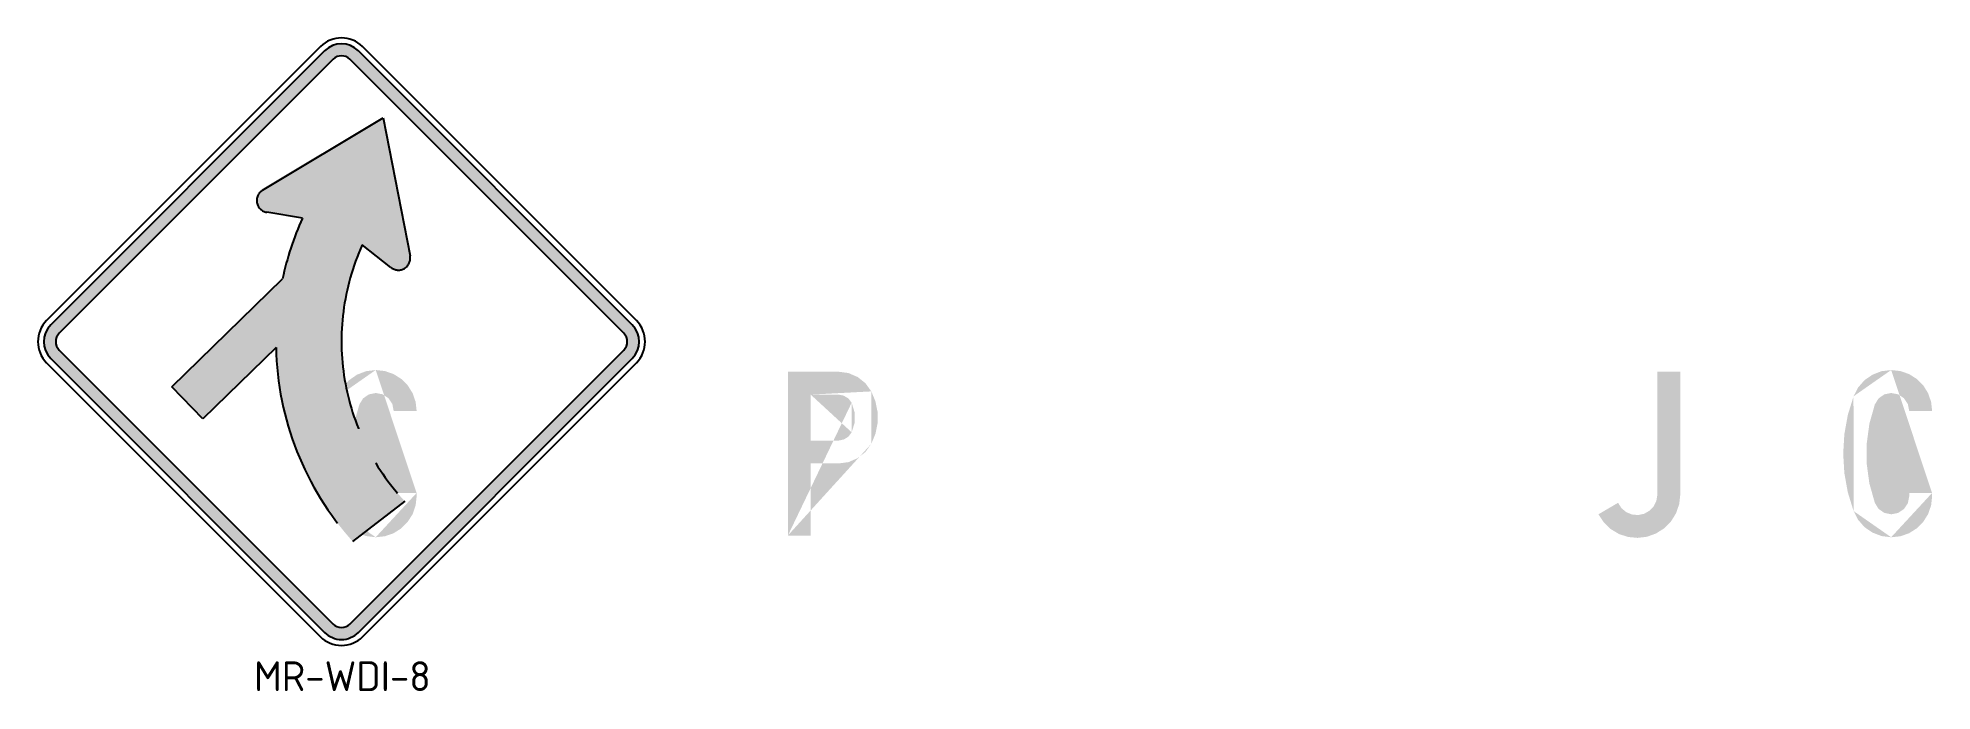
# Model space of a CAD drawing. Extents: x 127 to 1038, y -1303 to 256.
# Drawn here: x 127 to 763, y 37 to 256 of the extents above.
import ezdxf

# ---------------------------------------------------------------- set-up
doc = ezdxf.new("R2010")
doc.units = 0
doc.linetypes.add('CENTERX2', pattern=[101.60000000000001, 63.5, -12.7, 12.7, -12.7])
for name, color, linetype in [('GREEN', 84, 'CONTINUOUS'), ('L25', 1, 'CONTINUOUS'), ('L35', 3, 'CONTINUOUS'), ('TBLK25', 1, 'CONTINUOUS')]:
    doc.layers.add(name, color=color, linetype=linetype)
doc.styles.add('ISO', font='iso3098b.shx')

msp = doc.modelspace()

# ---------------------------------------------------------------- hatches: boundary and pattern name
at = {"layer": 'GREEN'}
h = msp.add_hatch(color=256, dxfattribs=at)
h.paths.add_polyline_path([(254.4669524879141, 101.9465322728692), (254.4411767802575, 101.9465322728692)], flags=16)
edge = h.paths.add_edge_path()
edge.add_line((246.7600158985751, 103.0548877021052), (254.4669524879141, 103.0548877021052))
edge.add_line((254.4669524879141, 103.0548877021052), (254.4669524879141, 101.9465322728692))
edge.add_line((254.1318682883776, 98.8792230617276), (254.4669524879141, 101.9465322728692))
edge.add_line((254.1318682883776, 98.8792230617276), (253.1266156897682, 95.96656809652592))
edge.add_line((253.1266156897682, 95.96656809652592), (251.4769703997424, 93.36322162320408))
edge.add_line((251.4769703997424, 93.36322162320408), (249.3118109565837, 91.17228647238863))
edge.add_line((249.3118109565837, 91.17228647238863), (246.7084644832619, 89.52264118236292))
edge.add_line((246.7084644832619, 89.52264118236292), (243.7958095180602, 88.51738858375347))
edge.add_line((243.7958095180602, 88.51738858375347), (240.7285003069186, 88.18230438421699))
edge.add_line((240.7285003069186, 88.18230438421699), (237.4807611421804, 88.59471570672343))
edge.add_line((237.4807611421804, 88.59471570672343), (234.4134519310388, 89.7546225512728))
edge.add_line((234.4134519310388, 89.7546225512728), (231.732778334747, 91.61047350255171))
edge.add_line((231.732778334747, 91.61047350255171), (229.5933945992449, 94.08494143759032))
edge.add_line((229.5933945992449, 94.08494143759032), (228.0984035551591, 96.997596402792))
edge.add_line((228.0984035551591, 96.997596402792), (226.1652254809102, 103.2610933633584))
edge.add_line((226.1652254809102, 103.2610933633584), (225.0053186363608, 109.7050202775214))
edge.add_line((225.0053186363608, 109.7050202775214), (224.6186830215111, 116.252050022311))
edge.add_line((224.6186830215111, 116.252050022311), (225.0053186363608, 122.773304059444))
edge.add_line((225.0053186363608, 122.773304059444), (226.1652254809102, 129.217230973607))
edge.add_line((226.1652254809102, 129.217230973607), (228.0984035551591, 135.4807279341734))
edge.add_line((228.0984035551591, 135.4807279341734), (229.5933945992449, 138.3933828993751))
edge.add_line((229.5933945992449, 138.3933828993751), (231.732778334747, 140.8678508344137))
edge.add_line((231.732778334747, 140.8678508344137), (234.4134519310388, 142.7237017856927))
edge.add_line((234.4134519310388, 142.7237017856927), (237.4807611421804, 143.9093843378987))
edge.add_line((237.4807611421804, 143.9093843378987), (240.7285003069186, 144.2960199527485))
edge.add_line((240.7285003069186, 144.2960199527485), (243.7958095180602, 143.960935753212))
edge.add_line((243.7958095180602, 143.960935753212), (246.7084644832619, 142.9556831546025))
edge.add_line((246.7084644832619, 142.9556831546025), (249.3118109565837, 141.3060378645768))
edge.add_line((249.3118109565837, 141.3060378645768), (251.4769703997424, 139.1408784214181))
edge.add_line((251.4769703997424, 139.1408784214181), (253.1266156897682, 136.5117562404395))
edge.add_line((253.1266156897682, 136.5117562404395), (254.1318682883776, 133.5991012752378))
edge.add_line((254.1318682883776, 133.5991012752378), (254.4669524879141, 130.5317920640963))
edge.add_line((254.4669524879141, 130.5317920640963), (246.7600158985751, 130.5317920640963))
edge.add_line((246.7600158985751, 130.5317920640963), (246.321828868412, 132.851605753195))
edge.add_line((246.321828868412, 132.851605753195), (245.0072677779228, 134.8363352427572))
edge.add_line((245.0072677779228, 134.8363352427572), (243.0483139960172, 136.1508963332464))
edge.add_line((243.0483139960172, 136.1508963332464), (240.7285003069186, 136.5890833634095))
edge.add_line((240.7285003069186, 136.5890833634095), (238.4086866178199, 136.1251206255898))
edge.add_line((238.4086866178199, 136.1251206255898), (236.475508543571, 134.7590081197872))
edge.add_line((236.475508543571, 134.7590081197872), (235.2382745760517, 132.7485029225683))
edge.add_line((235.2382745760517, 132.7485029225683), (233.4081993324294, 126.2788003007487))
edge.add_line((233.4081993324294, 126.2788003007487), (232.4802738567899, 119.6028920176758))
edge.add_line((232.4802738567899, 119.6028920176758), (232.4802738567899, 112.8754323192896))
edge.add_line((232.4802738567899, 112.8754323192896), (233.4081993324294, 106.2252997438734))
edge.add_line((233.4081993324294, 106.2252997438734), (235.2382745760517, 99.75559712205376))
edge.add_line((235.2382745760517, 99.75559712205376), (236.475508543571, 97.71931621717823))
edge.add_line((236.475508543571, 97.71931621717823), (238.4086866178199, 96.37897941903236))
edge.add_line((238.4086866178199, 96.37897941903236), (240.7285003069186, 95.88924097355596))
edge.add_line((240.7285003069186, 95.88924097355596), (243.0483139960172, 96.35320371137573))
edge.add_line((243.0483139960172, 96.35320371137573), (245.0072677779228, 97.66776480186496))
edge.add_line((245.0072677779228, 97.66776480186496), (246.321828868412, 99.62671858377053))
edge.add_line((246.321828868412, 99.62671858377053), (246.7600158985751, 101.9465322728692))
edge.add_line((246.7600158985751, 101.9465322728692), (246.7600158985751, 103.0548877021052))
edge = h.paths.add_edge_path(flags=16)
edge.add_line((254.4669524879141, 103.0548877021052), (254.4411767802575, 103.0548877021052))
edge.add_line((240.7285003069186, 144.2960199527485), (240.702724599262, 144.2960199527485))
edge.add_line((228.0984035551591, 135.4807279341734), (228.0726278475024, 135.4807279341734))
edge.add_line((228.0984035551591, 96.997596402792), (228.0726278475024, 96.997596402792))
edge.add_line((240.7285003069186, 88.18230438421699), (240.702724599262, 88.18230438421699))
h = msp.add_hatch(color=256, dxfattribs=at)
h.paths.add_polyline_path([(396.1302417688735, 136.0477935026198), (396.1044660612169, 136.0477935026198)], flags=16)
edge = h.paths.add_edge_path(flags=17)
edge.add_line((386.7736598895088, 120.6339203239419), (386.7736598895088, 136.0477935026198))
edge.add_line((386.7736598895088, 136.0477935026198), (396.1302417688735, 136.0477935026198))
edge.add_line((397.8829898895258, 135.6869335954267), (396.1302417688735, 136.0477935026198))
edge.add_line((397.8829898895258, 135.6869335954267), (399.429532348925, 134.7332324121305))
edge.add_line((399.429532348925, 134.7332324121305), (400.5121120705044, 133.2897927833581))
edge.add_line((400.5121120705044, 133.2897927833581), (401.5173646691138, 130.0420536186199))
edge.add_line((401.5173646691138, 130.0420536186199), (401.5173646691138, 126.6396602079418))
edge.add_line((401.5173646691138, 126.6396602079418), (400.5121120705044, 123.3919210432036))
edge.add_line((400.5121120705044, 123.3919210432036), (399.429532348925, 121.9484814144312))
edge.add_line((399.429532348925, 121.9484814144312), (397.8829898895258, 120.994780231135))
edge.add_line((397.8829898895258, 120.994780231135), (396.1302417688735, 120.6339203239419))
edge.add_line((396.1302417688735, 120.6339203239419), (386.7736598895088, 120.6339203239419))
h.paths.add_polyline_path([(396.1044660612169, 143.7289543843021), (396.1302417688735, 143.7289543843021)], flags=16)
edge = h.paths.add_edge_path()
edge.add_line((386.7736598895088, 88.74936995266336), (379.0924990078266, 88.74936995266336))
edge.add_line((379.0924990078266, 88.74936995266336), (379.0924990078266, 143.7289543843021))
edge.add_line((379.0924990078266, 143.7289543843021), (396.1302417688735, 143.7289543843021))
edge.add_line((399.429532348925, 143.290767354139), (396.1302417688735, 143.7289543843021))
edge.add_line((399.429532348925, 143.290767354139), (402.5226172677232, 141.9504305559931))
edge.add_line((402.5226172677232, 141.9504305559931), (405.1517394487017, 139.8625982358043))
edge.add_line((405.1517394487017, 139.8625982358043), (407.1106932306073, 137.1303732241992))
edge.add_line((407.1106932306073, 137.1303732241992), (408.5025814440665, 133.7537555211778))
edge.add_line((408.5025814440665, 133.7537555211778), (409.2243012584527, 130.1709321569031))
edge.add_line((409.2243012584527, 130.1709321569031), (409.2243012584527, 126.5107816696586))
edge.add_line((409.2243012584527, 126.5107816696586), (408.5025814440665, 122.9279583053839))
edge.add_line((408.5025814440665, 122.9279583053839), (407.1106932306073, 119.5513406023625))
edge.add_line((407.1106932306073, 119.5513406023625), (405.1517394487017, 116.8191155907574))
edge.add_line((405.1517394487017, 116.8191155907574), (402.5226172677232, 114.7312832705686))
edge.add_line((402.5226172677232, 114.7312832705686), (399.429532348925, 113.3909464724227))
edge.add_line((399.429532348925, 113.3909464724227), (396.1302417688735, 112.9527594422596))
edge.add_line((396.1302417688735, 112.9527594422596), (386.7736598895088, 112.9527594422596))
edge.add_line((386.7736598895088, 112.9527594422596), (386.7736598895088, 88.74936995266336))
edge = h.paths.add_edge_path()
edge.add_line((386.7736598895088, 136.0477935026198), (386.7478841818522, 136.0477935026198))
edge.add_line((400.5121120705044, 123.3919210432036), (400.4863363628477, 123.3919210432036))
edge.add_line((400.5121120705044, 133.2897927833581), (400.4863363628477, 133.2897927833581))
edge.add_line((379.0924990078266, 88.74936995266336), (379.0667233001699, 88.74936995266336))
edge.add_line((407.1106932306073, 119.5513406023625), (407.0849175229506, 119.5513406023625))
edge.add_line((407.1106932306073, 137.1303732241992), (407.0849175229506, 137.1303732241992))
h = msp.add_hatch(color=256, dxfattribs=at)
h.paths.add_polyline_path([(396.1302417688735, 136.0477935026198), (396.1044660612169, 136.0477935026198)], flags=16)
edge = h.paths.add_edge_path(flags=17)
edge.add_line((386.7736598895088, 120.6339203239419), (386.7736598895088, 136.0477935026198))
edge.add_line((386.7736598895088, 136.0477935026198), (396.1302417688735, 136.0477935026198))
edge.add_line((397.8829898895258, 135.6869335954267), (396.1302417688735, 136.0477935026198))
edge.add_line((397.8829898895258, 135.6869335954267), (399.429532348925, 134.7332324121305))
edge.add_line((399.429532348925, 134.7332324121305), (400.5121120705044, 133.2897927833581))
edge.add_line((400.5121120705044, 133.2897927833581), (401.5173646691138, 130.0420536186199))
edge.add_line((401.5173646691138, 130.0420536186199), (401.5173646691138, 126.6396602079418))
edge.add_line((401.5173646691138, 126.6396602079418), (400.5121120705044, 123.3919210432036))
edge.add_line((400.5121120705044, 123.3919210432036), (399.429532348925, 121.9484814144312))
edge.add_line((399.429532348925, 121.9484814144312), (397.8829898895258, 120.994780231135))
edge.add_line((397.8829898895258, 120.994780231135), (396.1302417688735, 120.6339203239419))
edge.add_line((396.1302417688735, 120.6339203239419), (386.7736598895088, 120.6339203239419))
h.paths.add_polyline_path([(396.1044660612169, 143.7289543843021), (396.1302417688735, 143.7289543843021)], flags=16)
edge = h.paths.add_edge_path()
edge.add_line((386.7736598895088, 88.74936995266336), (379.0924990078266, 88.74936995266336))
edge.add_line((379.0924990078266, 88.74936995266336), (379.0924990078266, 143.7289543843021))
edge.add_line((379.0924990078266, 143.7289543843021), (396.1302417688735, 143.7289543843021))
edge.add_line((399.429532348925, 143.290767354139), (396.1302417688735, 143.7289543843021))
edge.add_line((399.429532348925, 143.290767354139), (402.5226172677232, 141.9504305559931))
edge.add_line((402.5226172677232, 141.9504305559931), (405.1517394487017, 139.8625982358043))
edge.add_line((405.1517394487017, 139.8625982358043), (407.1106932306073, 137.1303732241992))
edge.add_line((407.1106932306073, 137.1303732241992), (408.5025814440665, 133.7537555211778))
edge.add_line((408.5025814440665, 133.7537555211778), (409.2243012584527, 130.1709321569031))
edge.add_line((409.2243012584527, 130.1709321569031), (409.2243012584527, 126.5107816696586))
edge.add_line((409.2243012584527, 126.5107816696586), (408.5025814440665, 122.9279583053839))
edge.add_line((408.5025814440665, 122.9279583053839), (407.1106932306073, 119.5513406023625))
edge.add_line((407.1106932306073, 119.5513406023625), (405.1517394487017, 116.8191155907574))
edge.add_line((405.1517394487017, 116.8191155907574), (402.5226172677232, 114.7312832705686))
edge.add_line((402.5226172677232, 114.7312832705686), (399.429532348925, 113.3909464724227))
edge.add_line((399.429532348925, 113.3909464724227), (396.1302417688735, 112.9527594422596))
edge.add_line((396.1302417688735, 112.9527594422596), (386.7736598895088, 112.9527594422596))
edge.add_line((386.7736598895088, 112.9527594422596), (386.7736598895088, 88.74936995266336))
edge = h.paths.add_edge_path()
edge.add_line((386.7736598895088, 136.0477935026198), (386.7478841818522, 136.0477935026198))
edge.add_line((400.5121120705044, 123.3919210432036), (400.4863363628477, 123.3919210432036))
edge.add_line((400.5121120705044, 133.2897927833581), (400.4863363628477, 133.2897927833581))
edge.add_line((379.0924990078266, 88.74936995266336), (379.0667233001699, 88.74936995266336))
edge.add_line((407.1106932306073, 119.5513406023625), (407.0849175229506, 119.5513406023625))
edge.add_line((407.1106932306073, 137.1303732241992), (407.0849175229506, 137.1303732241992))
h = msp.add_hatch(color=256, dxfattribs=at)
h.paths.add_polyline_path([(671.0023882194105, 102.4878221336589), (670.976612511754, 102.4878221336589)], flags=16)
edge = h.paths.add_edge_path()
edge.add_line((671.0023882194105, 143.7289543843021), (671.0023882194105, 102.4878221336589))
edge.add_line((670.6673040198741, 100.4515412287834), (671.0023882194105, 102.4878221336589))
edge.add_line((670.6673040198741, 100.4515412287834), (669.7651542518913, 98.56991456984775))
edge.add_line((669.7651542518913, 98.56991456984775), (668.3217146231187, 97.07492352576196))
edge.add_line((668.3217146231187, 97.07492352576196), (666.517415087153, 96.04389521949588))
edge.add_line((666.517415087153, 96.04389521949588), (664.4811341822776, 95.63148389698944))
edge.add_line((664.4811341822776, 95.63148389698944), (662.4190775697455, 95.83768955824269))
edge.add_line((662.4190775697455, 95.83768955824269), (660.5116752031531, 96.63673649559888))
edge.add_line((660.5116752031531, 96.63673649559888), (658.9135813284407, 97.97707329374475))
edge.add_line((658.9135813284407, 97.97707329374475), (657.8052258992047, 99.75559712205376))
edge.add_line((657.8052258992047, 99.75559712205376), (651.2066447391018, 95.88924097355596))
edge.add_line((651.2066447391018, 95.88924097355596), (652.9851685674108, 93.20856737726416))
edge.add_line((652.9851685674108, 93.20856737726416), (655.3049822565094, 90.96608081113544))
edge.add_line((655.3049822565094, 90.96608081113544), (658.0629829757712, 89.29065981345303))
edge.add_line((658.0629829757712, 89.29065981345303), (661.1302921869128, 88.28540721484364))
edge.add_line((661.1302921869128, 88.28540721484364), (664.3522556439943, 87.9760987229638))
edge.add_line((664.3522556439943, 87.9760987229638), (667.5484433934191, 88.3627343378136))
edge.add_line((667.5484433934191, 88.3627343378136), (670.5642011892475, 89.47108976704959))
edge.add_line((670.5642011892475, 89.47108976704959), (673.2964262008526, 91.19806218004533))
edge.add_line((673.2964262008526, 91.19806218004533), (675.5646884746379, 93.49210016148731))
edge.add_line((675.5646884746379, 93.49210016148731), (677.265885179977, 96.25010088074907))
edge.add_line((677.265885179977, 96.25010088074907), (678.3226891938997, 99.29163438423404))
edge.add_line((678.3226891938997, 99.29163438423404), (678.6835491010928, 102.4878221336589))
edge.add_line((678.6835491010928, 102.4878221336589), (678.6835491010928, 143.7289543843021))
edge.add_line((678.6835491010928, 143.7289543843021), (671.0023882194105, 143.7289543843021))
edge = h.paths.add_edge_path(flags=16)
edge.add_line((678.6835491010928, 102.4878221336589), (678.6577733934362, 102.4878221336589))
edge.add_line((678.6835491010928, 102.4878221336589), (678.6577733934362, 102.4878221336589))
edge = h.paths.add_edge_path(flags=16)
edge.add_line((657.8052258992047, 99.75559712205376), (657.779450191548, 99.75559712205376))
h = msp.add_hatch(color=256, dxfattribs=at)
h.paths.add_polyline_path([(763.2278702149115, 101.9465322728692), (763.2020945072547, 101.9465322728692)], flags=16)
edge = h.paths.add_edge_path()
edge.add_line((755.5467093332292, 103.0548877021052), (763.2278702149115, 103.0548877021052))
edge.add_line((763.2278702149115, 103.0548877021052), (763.2278702149115, 101.9465322728692))
edge.add_line((762.8927860153749, 98.8792230617276), (763.2278702149115, 101.9465322728692))
edge.add_line((762.8927860153749, 98.8792230617276), (761.8875334167656, 95.96656809652592))
edge.add_line((761.8875334167656, 95.96656809652592), (760.2636638343964, 93.36322162320408))
edge.add_line((760.2636638343964, 93.36322162320408), (758.0727286835811, 91.17228647238863))
edge.add_line((758.0727286835811, 91.17228647238863), (755.4693822102591, 89.52264118236292))
edge.add_line((755.4693822102591, 89.52264118236292), (752.5567272450575, 88.51738858375347))
edge.add_line((752.5567272450575, 88.51738858375347), (749.4894180339159, 88.18230438421699))
edge.add_line((749.4894180339159, 88.18230438421699), (746.2416788691778, 88.59471570672343))
edge.add_line((746.2416788691778, 88.59471570672343), (743.2001453656928, 89.7546225512728))
edge.add_line((743.2001453656928, 89.7546225512728), (740.4936960617443, 91.61047350255171))
edge.add_line((740.4936960617443, 91.61047350255171), (738.3543123262423, 94.08494143759032))
edge.add_line((738.3543123262423, 94.08494143759032), (736.8593212821564, 96.997596402792))
edge.add_line((736.8593212821564, 96.997596402792), (734.9261432079076, 103.2610933633584))
edge.add_line((734.9261432079076, 103.2610933633584), (733.7662363633582, 109.7050202775214))
edge.add_line((733.7662363633582, 109.7050202775214), (733.3796007485084, 116.252050022311))
edge.add_line((733.3796007485084, 116.252050022311), (733.7662363633582, 122.773304059444))
edge.add_line((733.7662363633582, 122.773304059444), (734.9261432079076, 129.217230973607))
edge.add_line((734.9261432079076, 129.217230973607), (736.8593212821564, 135.4807279341734))
edge.add_line((736.8593212821564, 135.4807279341734), (738.3543123262423, 138.3933828993751))
edge.add_line((738.3543123262423, 138.3933828993751), (740.4936960617443, 140.8678508344137))
edge.add_line((740.4936960617443, 140.8678508344137), (743.2001453656928, 142.7237017856927))
edge.add_line((743.2001453656928, 142.7237017856927), (746.2416788691778, 143.9093843378987))
edge.add_line((746.2416788691778, 143.9093843378987), (749.4894180339159, 144.2960199527485))
edge.add_line((749.4894180339159, 144.2960199527485), (752.5567272450575, 143.960935753212))
edge.add_line((752.5567272450575, 143.960935753212), (755.4693822102591, 142.9556831546025))
edge.add_line((755.4693822102591, 142.9556831546025), (758.0727286835811, 141.3060378645768))
edge.add_line((758.0727286835811, 141.3060378645768), (760.2636638343964, 139.1408784214181))
edge.add_line((760.2636638343964, 139.1408784214181), (761.8875334167656, 136.5117562404395))
edge.add_line((761.8875334167656, 136.5117562404395), (762.8927860153749, 133.5991012752378))
edge.add_line((762.8927860153749, 133.5991012752378), (763.2278702149115, 130.5317920640963))
edge.add_line((763.2278702149115, 130.5317920640963), (755.5467093332292, 130.5317920640963))
edge.add_line((755.5467093332292, 130.5317920640963), (755.0827465954094, 132.851605753195))
edge.add_line((755.0827465954094, 132.851605753195), (753.7681855049201, 134.8363352427572))
edge.add_line((753.7681855049201, 134.8363352427572), (751.8092317230146, 136.1508963332464))
edge.add_line((751.8092317230146, 136.1508963332464), (749.4894180339159, 136.5890833634095))
edge.add_line((749.4894180339159, 136.5890833634095), (747.1696043448172, 136.1251206255898))
edge.add_line((747.1696043448172, 136.1251206255898), (745.2364262705684, 134.7590081197872))
edge.add_line((745.2364262705684, 134.7590081197872), (743.9991923030491, 132.7485029225683))
edge.add_line((743.9991923030491, 132.7485029225683), (742.1691170594268, 126.2788003007487))
edge.add_line((742.1691170594268, 126.2788003007487), (741.266967291444, 119.6028920176758))
edge.add_line((741.266967291444, 119.6028920176758), (741.266967291444, 112.8754323192896))
edge.add_line((741.266967291444, 112.8754323192896), (742.1691170594268, 106.2252997438734))
edge.add_line((742.1691170594268, 106.2252997438734), (743.9991923030491, 99.75559712205376))
edge.add_line((743.9991923030491, 99.75559712205376), (745.2364262705684, 97.71931621717823))
edge.add_line((745.2364262705684, 97.71931621717823), (747.1696043448172, 96.37897941903236))
edge.add_line((747.1696043448172, 96.37897941903236), (749.4894180339159, 95.88924097355596))
edge.add_line((749.4894180339159, 95.88924097355596), (751.8092317230146, 96.35320371137573))
edge.add_line((751.8092317230146, 96.35320371137573), (753.7681855049201, 97.66776480186496))
edge.add_line((753.7681855049201, 97.66776480186496), (755.0827465954094, 99.62671858377053))
edge.add_line((755.0827465954094, 99.62671858377053), (755.5467093332292, 101.9465322728692))
edge.add_line((755.5467093332292, 101.9465322728692), (755.5467093332292, 103.0548877021052))
edge = h.paths.add_edge_path(flags=16)
edge.add_line((763.2278702149115, 103.0548877021052), (763.2020945072547, 103.0548877021052))
edge.add_line((749.4894180339159, 144.2960199527485), (749.4636423262592, 144.2960199527485))
edge.add_line((736.8593212821564, 135.4807279341734), (736.8335455744998, 135.4807279341734))
edge.add_line((736.8593212821564, 96.997596402792), (736.8335455744998, 96.997596402792))
edge.add_line((749.4894180339159, 88.18230438421699), (749.4636423262592, 88.18230438421699))
at = {"layer": 'L25', "linetype": 'Continuous'}
h = msp.add_hatch(color=256, dxfattribs=at)
edge = h.paths.add_edge_path()
edge.add_arc((248.339156525576, 181.8300926058743), 3.999999999999944, -128.3820599514748, 11.047173684901225, ccw=False)
edge.add_line((245.8555470644117, 178.6945409726819), (236.2302145863652, 186.3185796127311))
edge.add_arc((307.6320921996171, 153.9406261057202), 78.3999999999998, 155.6075702857527, 223.2154584012764)
edge.add_line((250.4954336490827, 100.2567155767767), (232.9736709807908, 86.8117936928718))
edge.add_arc((307.6320921996177, 153.9406261057202), 100.4000000000003, 181.1981120195505, 221.960172460946, ccw=False)
edge.add_line((207.254042348842, 151.8413147530968), (182.7074286271941, 127.9456197621886))
edge.add_line((182.7074286271941, 127.9456197621886), (172.2442922224419, 138.6937720022505))
edge.add_line((172.2442922224419, 138.6937720022505), (209.4461315678719, 174.909105660073))
edge.add_arc((307.6320921996178, 153.9406261057204), 100.4000000000003, 155.7224923978341, 167.9450674474814, ccw=False)
edge.add_line((216.1109909870021, 195.2207427822781), (204.1302076061485, 197.2307101587323))
edge.add_arc((204.7920224645613, 201.1755803838707), 4, 121.04717368490111, 260.4764073212762, ccw=False)
edge.add_line((202.729047916306, 204.6025522269489), (243.2109478584667, 228.9719176812862))
edge.add_line((243.2109478584667, 228.9719176812862), (252.2650355288291, 182.5965611647963))
at = {"layer": 'TBLK25', "linetype": 'CENTERX2'}
h = msp.add_hatch(color=256, dxfattribs=at)
h.paths.add_polyline_path([(323.9876134771858, 156.6433274430033, -0.1988724069901197), (325.1591863034282, 153.8155153540455), (329.15918625618, 153.8161301594112, 0.1988724144194797), (326.8160406036602, 159.4717545660214), (234.8921590453999, 251.3956362366108, 0.1988724183882029), (229.2365345194833, 253.7387818960613), (229.2359197141176, 249.7387819433095, -0.1988724146099872), (232.0637319189256, 248.5672091135927)])
h.paths.add_polyline_path([(226.4068776694293, 248.5672091170499, -0.1989523207601044), (229.2359197141176, 249.7387819433095), (229.2365345194833, 253.7387818960613, 0.1989523169817724), (223.5784505464122, 251.3956362435251), (131.6545689921624, 159.4717548016631, 0.1988724221665011), (129.311423332693, 153.816130159444), (133.3114232854448, 153.8155153540783, -0.198872422166499), (134.4829961151795, 156.6433276751878)])
h.paths.add_polyline_path([(223.5784506595388, 56.2341646363467, 0.1989523133510646), (229.2365345195172, 53.89101898058061), (229.2359197141515, 57.89101893333238, -0.1989523133510641), (226.4068777841625, 59.06259176121537), (134.482996113573, 150.9864734238438, -0.1989523133735734), (133.3114232854448, 153.8155153540783), (129.3114233326931, 153.816130159444, 0.1989523133735735), (131.6545689889492, 148.1580462989752)])
h.paths.add_polyline_path([(232.0637320334082, 59.06259176121438, -0.1988724219962837), (229.2359197141515, 57.89101893333239), (229.2365345195172, 53.8910189805806, 0.1988724219962844), (234.8921591580309, 56.23416463634472), (326.8160405999569, 148.1580460702459, 0.1989523208032523), (329.15918625618, 153.8161301594112), (325.1591863034282, 153.8155153540455, -0.1989523282328412), (323.9876134753342, 150.9864731951155)])

# ---------------------------------------------------------------- linework, layer by layer
at = {"layer": 'L25', "linetype": 'CENTERX2'}
msp.add_lwpolyline([(252.2650355288291, 182.5965611647963, -0.6965025150100999), (245.8555470644117, 178.6945409726819), (236.2302145863652, 186.3185796127311, 0.3038608258837442), (250.4954336490827, 100.2567155767767), (232.9736709807908, 86.8117936928718, -0.179757502501879), (207.254042348842, 151.8413147530968), (182.7074286271941, 127.9456197621886), (172.2442922224419, 138.6937720022505), (209.4461315678719, 174.909105660073, -0.05338166340193371), (216.1109909870021, 195.2207427822781), (204.1302076061485, 197.2307101587323, -0.6965025150100989), (202.729047916306, 204.6025522269489), (243.2109478584667, 228.9719176812862)], format="xyb", close=True, dxfattribs=at)
at = {"layer": 'L35'}
for p, q in [((222.1642369845951, 252.8098498064542), (130.2403554263312, 160.8859683605781)), ((328.2302541625773, 160.8859681318504), (236.3063726083284, 252.8098497984283)), ((130.2403554263312, 146.743832736847), (222.1642370929068, 54.81995107823252)), ((236.306372720651, 54.81995107421858), (328.2302541665882, 146.7438325121309))]:
    msp.add_line(p, q, dxfattribs=at)
for centre, radius, start, end in [((229.2353047924489, 245.7387819905722), 10.00000000000335, 44.99999996749333, 134.9999999674743), ((137.3114232381967, 153.8149005487126), 10.00000000000008, 135, 225), ((321.1591863507115, 153.8149003199852), 10.00000000000003, 315.000000032502, 44.99999999999741), ((229.2353049087858, 61.89101888608366), 9.999999999999478, 224.9999999674758, 315.0000000000005)]:
    msp.add_arc(centre, radius, start, end, dxfattribs=at)
at = {"layer": 'TBLK25', "color": 1}
for p, q in [((223.5784505461037, 251.3956362432166), (131.6545689878398, 159.4717547973405)), ((226.4068776691208, 248.5672091167414), (134.4829961108569, 156.6433276708652)), ((323.9876134728659, 156.6433274473233), (232.063731918617, 248.5672091139012)), ((326.8160405993402, 159.4717545703414), (234.8921590450913, 251.3956362369194)), ((131.654568988643, 148.1580462992814), (223.5784506552187, 56.23416464066685)), ((134.4829961132668, 150.9864734241501), (226.4068777798424, 59.0625917655355)), ((232.0637320337169, 59.06259176152309), (323.9876134796541, 150.9864731994354)), ((234.8921591583397, 56.23416463665342), (326.8160406042767, 148.1580460745657))]:
    msp.add_line(p, q, dxfattribs=at)
for centre, radius, start, end in [((229.2353047924489, 245.7387819905722), 8.000000000003347, 44.99999996749333, 134.9999999674743), ((229.2353047924489, 245.7387819905722), 4.000000000003347, 44.99999996749333, 134.9999999674743), ((137.3114232381967, 153.8149005487126), 8.00000000000008, 135, 225), ((321.1591863507115, 153.8149003199852), 8.000000000000032, 315.000000032502, 44.99999999999741), ((137.3114232381967, 153.8149005487126), 4.00000000000008, 135, 225), ((321.1591863507115, 153.8149003199852), 4.000000000000031, 315.000000032502, 44.99999999999741), ((229.2353049087858, 61.89101888608366), 3.999999999999476, 224.9999999674758, 315.0000000000005), ((229.2353049087858, 61.89101888608366), 7.999999999999476, 224.9999999674758, 315.0000000000005)]:
    msp.add_arc(centre, radius, start, end, dxfattribs=at)

# ---------------------------------------------------------------- texts
at = {"layer": 'L25', "linetype": 'Continuous', "insert": (199.8882789509066, 46.57066235553236), "char_height": 10, "width": 98.13494470166461, "attachment_point": 1, "style": 'ISO'}
msp.add_mtext('{\\C3;MR-WDI-8}', dxfattribs=at)

doc.saveas('drawing.dxf')
